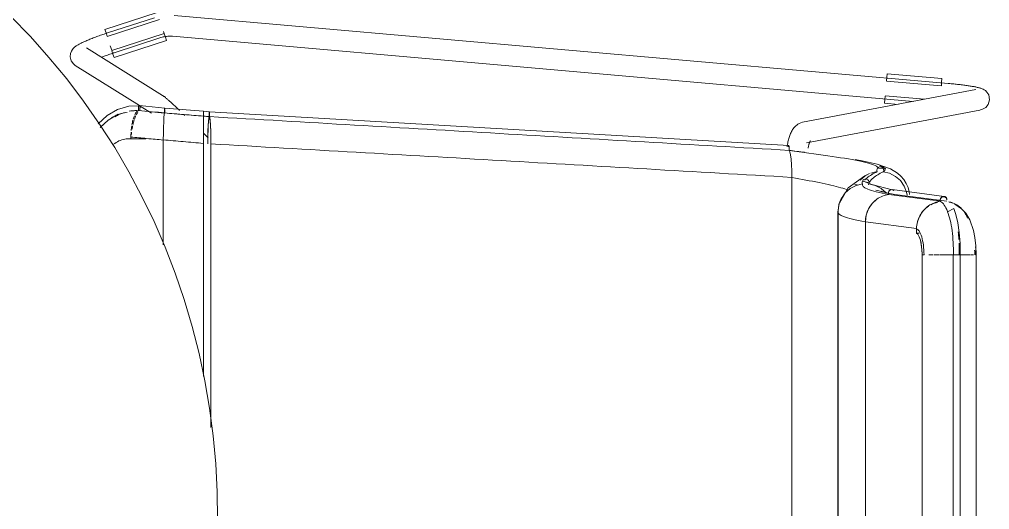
# Model space of a CAD drawing. Header units: millimetres. Extents: x 155927 to 317870, y -36033 to 97293.
# Drawn here: x 160235 to 160791, y 22816 to 23097 of the extents above; entities that cross this region are included whole.
import ezdxf

# ---------------------------------------------------------------- set-up
doc = ezdxf.new("R2010")
doc.units = ezdxf.units.MM
doc.header["$MEASUREMENT"] = 0
doc.layers.add('I-FURN', color=8, linetype='CONTINUOUS', lineweight=9)

msp = doc.modelspace()

# ---------------------------------------------------------------- linework, layer by layer
at = {"layer": 'I-FURN'}
for p, q in [((160284.22, 23091.26), (160314.23, 23100.95)), ((160241.52, 23087.1), (160230.39, 23098.6)), ((160285.53, 23087.21), (160315.54, 23096.9)), ((160312.6, 23097.95), (160285.78, 23089.23)), ((160767.24, 23060.28), (160323.91, 23099.23)), ((160283.11, 23088.34), (160283.85, 23088.59)), ((160283.85, 23088.59), (160284.58, 23088.84)), ((160284.85, 23089.3), (160284.22, 23091.26)), ((160284.58, 23088.84), (160285.32, 23089.08)), ((160285.49, 23087.33), (160284.85, 23089.3)), ((160285.32, 23089.08), (160285.78, 23089.23)), ((160318.14, 23088.83), (160288.14, 23079.14)), ((160317.73, 23090.09), (160318.11, 23088.93)), ((160318.18, 23088.71), (160318.82, 23086.74)), ((160252.18, 23075.17), (160241.52, 23087.1)), ((160269.8, 23082.94), (160270.24, 23083.17)), ((160270.24, 23083.17), (160270.7, 23083.4)), ((160270.7, 23083.4), (160271.17, 23083.63)), ((160271.17, 23083.63), (160271.66, 23083.86)), ((160271.66, 23083.86), (160272.17, 23084.1)), ((160272.17, 23084.1), (160272.7, 23084.34)), ((160272.7, 23084.34), (160273.25, 23084.58)), ((160273.25, 23084.58), (160273.81, 23084.82)), ((160273.81, 23084.82), (160274.39, 23085.06)), ((160274.39, 23085.06), (160274.98, 23085.31)), ((160274.98, 23085.31), (160275.59, 23085.56)), ((160275.59, 23085.56), (160276.22, 23085.81)), ((160276.22, 23085.81), (160276.86, 23086.06)), ((160276.86, 23086.06), (160277.51, 23086.32)), ((160277.51, 23086.32), (160278.18, 23086.57)), ((160278.18, 23086.57), (160278.85, 23086.82)), ((160278.85, 23086.82), (160279.54, 23087.08)), ((160279.54, 23087.08), (160280.24, 23087.33)), ((160280.24, 23087.33), (160280.95, 23087.59)), ((160280.95, 23087.59), (160281.66, 23087.84)), ((160281.66, 23087.84), (160282.39, 23088.09)), ((160282.39, 23088.09), (160283.11, 23088.34)), ((160289.44, 23075.1), (160319.45, 23084.79)), ((160289.49, 23077.82), (160316.31, 23086.53)), ((160316.31, 23086.53), (160316.94, 23086.73)), ((160316.94, 23086.73), (160317.58, 23086.89)), ((160317.58, 23086.89), (160318.23, 23087.03)), ((160318.23, 23087.03), (160318.88, 23087.15)), ((160318.82, 23086.74), (160319.45, 23084.79)), ((160318.88, 23087.15), (160319.54, 23087.24)), ((160319.54, 23087.24), (160320.2, 23087.3)), ((160320.2, 23087.3), (160320.86, 23087.33)), ((160320.86, 23087.33), (160321.52, 23087.34)), ((160321.52, 23087.34), (160322.18, 23087.32)), ((160322.18, 23087.32), (160322.84, 23087.28)), ((160322.84, 23087.28), (160322.86, 23087.28)), ((160322.86, 23087.28), (160747.21, 23050)), ((160264.5, 23077.4), (160265.02, 23078.78)), ((160265.02, 23078.78), (160265.58, 23079.7)), ((160265.58, 23079.7), (160266.1, 23080.32)), ((160266.1, 23080.32), (160266.57, 23080.79)), ((160266.57, 23080.79), (160266.99, 23081.16)), ((160266.99, 23081.16), (160267.4, 23081.47)), ((160267.4, 23081.47), (160267.79, 23081.75)), ((160267.79, 23081.75), (160268.18, 23082)), ((160268.18, 23082), (160268.57, 23082.25)), ((160268.57, 23082.25), (160268.97, 23082.48)), ((160268.97, 23082.48), (160269.38, 23082.71)), ((160269.38, 23082.71), (160269.8, 23082.94)), ((160317.21, 23053.44), (160273.63, 23080.74)), ((160287.3, 23081.72), (160288.1, 23079.24)), ((160287.78, 23077.26), (160288.47, 23077.49)), ((160288.81, 23077.05), (160288.17, 23079.03)), ((160288.47, 23077.49), (160289.16, 23077.71)), ((160289.16, 23077.71), (160289.49, 23077.82)), ((160262.35, 23062.83), (160252.18, 23075.17)), ((160264.32, 23075.43), (160264.5, 23077.4)), ((160264.91, 23073.2), (160264.32, 23075.43)), ((160266.13, 23071.47), (160264.91, 23073.2)), ((160282.51, 23075.38), (160283.14, 23075.61)), ((160283.14, 23075.61), (160283.77, 23075.85)), ((160283.77, 23075.85), (160284.42, 23076.08)), ((160284.42, 23076.08), (160285.07, 23076.32)), ((160285.07, 23076.32), (160285.74, 23076.55)), ((160285.74, 23076.55), (160286.41, 23076.79)), ((160286.41, 23076.79), (160287.09, 23077.02)), ((160287.09, 23077.02), (160287.78, 23077.26)), ((160289.44, 23075.1), (160288.81, 23077.05)), ((160266.13, 23071.47), (160267.26, 23070.57)), ((160267.26, 23070.57), (160304.02, 23047.54)), ((160272.03, 23050.08), (160262.35, 23062.83)), ((160731.85, 23061.63), (160763.26, 23058.87)), ((160731.86, 23061.75), (160732.04, 23063.81)), ((160732.04, 23063.81), (160732.22, 23065.86)), ((160732.22, 23065.86), (160763.63, 23063.1)), ((160763.45, 23061.05), (160763.27, 23058.99)), ((160763.63, 23063.1), (160763.45, 23061.05)), ((160783.09, 23056.8), (160683.79, 23037.99)), ((160767.39, 23060.27), (160767.24, 23060.28)), ((160768.15, 23060.2), (160767.39, 23060.27)), ((160768.9, 23060.13), (160768.15, 23060.2)), ((160769.64, 23060.06), (160768.9, 23060.13)), ((160770.39, 23059.99), (160769.64, 23060.06)), ((160771.13, 23059.91), (160770.39, 23059.99)), ((160771.86, 23059.83), (160771.13, 23059.91)), ((160772.59, 23059.75), (160771.86, 23059.83)), ((160773.3, 23059.67), (160772.59, 23059.75)), ((160774.01, 23059.59), (160773.3, 23059.67)), ((160774.71, 23059.5), (160774.01, 23059.59)), ((160775.4, 23059.42), (160774.71, 23059.5)), ((160776.08, 23059.33), (160775.4, 23059.42)), ((160776.74, 23059.24), (160776.08, 23059.33)), ((160777.39, 23059.15), (160776.74, 23059.24)), ((160778.02, 23059.06), (160777.39, 23059.15)), ((160778.64, 23058.97), (160778.02, 23059.06)), ((160779.24, 23058.88), (160778.64, 23058.97)), ((160779.83, 23058.79), (160779.24, 23058.88)), ((160780.4, 23058.7), (160779.83, 23058.79)), ((160780.95, 23058.6), (160780.4, 23058.7)), ((160781.48, 23058.51), (160780.95, 23058.6)), ((160782, 23058.42), (160781.48, 23058.51)), ((160782.49, 23058.32), (160782, 23058.42)), ((160782.97, 23058.23), (160782.49, 23058.32)), ((160783.43, 23058.13), (160782.97, 23058.23)), ((160783.87, 23058.03), (160783.43, 23058.13)), ((160784.3, 23057.93), (160783.87, 23058.03)), ((160784.71, 23057.83), (160784.3, 23057.93)), ((160785.12, 23057.72), (160784.71, 23057.83)), ((160785.51, 23057.6), (160785.12, 23057.72)), ((160785.91, 23057.48), (160785.51, 23057.6)), ((160786.31, 23057.34), (160785.91, 23057.48)), ((160786.74, 23057.17), (160786.31, 23057.34)), ((160787.22, 23056.95), (160786.74, 23057.17)), ((160787.78, 23056.65), (160787.22, 23056.95)), ((160788.48, 23056.17), (160787.78, 23056.65)), ((160789.39, 23055.32), (160788.48, 23056.17)), ((160790.43, 23053.66), (160789.39, 23055.32)), ((160281.18, 23036.96), (160272.03, 23050.08)), ((160317.21, 23053.44), (160317.54, 23053.22)), ((160317.54, 23053.22), (160317.79, 23053.04)), ((160317.79, 23053.04), (160318.02, 23052.87)), ((160318.02, 23052.87), (160318.24, 23052.69)), ((160318.24, 23052.69), (160318.47, 23052.51)), ((160318.47, 23052.51), (160318.7, 23052.32)), ((160318.7, 23052.32), (160318.94, 23052.12)), ((160318.94, 23052.12), (160319.19, 23051.91)), ((160319.19, 23051.91), (160319.46, 23051.68)), ((160319.46, 23051.68), (160319.74, 23051.43)), ((160319.74, 23051.43), (160320.03, 23051.18)), ((160320.03, 23051.18), (160320.34, 23050.9)), ((160320.34, 23050.9), (160320.66, 23050.62)), ((160320.66, 23050.62), (160321, 23050.32)), ((160321, 23050.32), (160321.35, 23050)), ((160321.35, 23050), (160321.71, 23049.67)), ((160321.71, 23049.67), (160322.09, 23049.33)), ((160730.73, 23048.95), (160730.91, 23050.99)), ((160730.91, 23050.99), (160731.09, 23053.05)), ((160753.58, 23051.2), (160731.1, 23053.18)), ((160790.08, 23048.15), (160790.91, 23050.9)), ((160790.91, 23050.9), (160790.43, 23053.66)), ((160291.45, 23045.33), (160285.44, 23041.94)), ((160297.97, 23047.2), (160291.45, 23045.33)), ((160304.88, 23047.49), (160297.97, 23047.2)), ((160303.99, 23047.61), (160318.48, 23046.19)), ((160304.39, 23047.31), (160310.84, 23043.27)), ((160318.39, 23045.25), (160318.38, 23044.8)), ((160318.38, 23044.79), (160318.39, 23045.25)), ((160318.38, 23044.8), (160318.38, 23044.31)), ((160318.38, 23044.3), (160318.38, 23044.79)), ((160318.38, 23044.31), (160318.38, 23043.81)), ((160318.38, 23043.81), (160318.38, 23044.3)), ((160318.41, 23045.64), (160318.39, 23045.25)), ((160318.39, 23045.25), (160318.41, 23045.63)), ((160318.43, 23045.93), (160318.41, 23045.64)), ((160318.41, 23045.63), (160318.43, 23045.93)), ((160318.45, 23046.12), (160318.43, 23045.93)), ((160318.45, 23046.12), (160318.48, 23046.19)), ((160318.48, 23046.19), (160318.45, 23046.12)), ((160318.48, 23046.19), (160340.68, 23044.36)), ((160318.5, 23046.13), (160318.48, 23046.19)), ((160318.48, 23046.19), (160318.5, 23046.12)), ((160318.53, 23045.94), (160318.5, 23046.13)), ((160318.5, 23046.12), (160318.53, 23045.93)), ((160318.55, 23045.65), (160318.53, 23045.94)), ((160318.53, 23045.93), (160318.55, 23045.64)), ((160318.58, 23044.81), (160318.57, 23045.26)), ((160318.57, 23045.26), (160318.58, 23044.81)), ((160318.58, 23044.32), (160318.58, 23044.81)), ((160318.58, 23044.81), (160318.58, 23044.32)), ((160318.58, 23043.82), (160318.58, 23044.32)), ((160318.58, 23044.32), (160318.58, 23043.82)), ((160322.09, 23049.33), (160322.48, 23048.97)), ((160322.48, 23048.97), (160322.88, 23048.6)), ((160322.88, 23048.6), (160323.3, 23048.22)), ((160323.3, 23048.22), (160323.72, 23047.83)), ((160323.72, 23047.83), (160324.16, 23047.43)), ((160324.16, 23047.43), (160324.6, 23047.01)), ((160324.6, 23047.01), (160325.06, 23046.59)), ((160325.06, 23046.59), (160325.52, 23046.16)), ((160325.52, 23046.16), (160325.99, 23045.72)), ((160325.99, 23045.72), (160326.47, 23045.27)), ((160326.47, 23045.27), (160326.95, 23044.82)), ((160340.68, 23044.11), (160340.67, 23043.82)), ((160340.67, 23043.81), (160340.68, 23044.1)), ((160344.04, 23044.09), (160340.68, 23044.36)), ((160340.68, 23044.29), (160340.68, 23044.36)), ((160340.68, 23044.36), (160340.68, 23044.29)), ((160340.68, 23044.29), (160340.68, 23044.36)), ((160340.68, 23044.36), (160340.68, 23044.3)), ((160340.68, 23044.3), (160340.68, 23044.11)), ((160340.68, 23044.1), (160340.68, 23044.29)), ((160340.68, 23044.29), (160340.68, 23044.1)), ((160340.68, 23044.11), (160340.68, 23044.29)), ((160340.68, 23043.81), (160340.68, 23044.11)), ((160340.68, 23044.1), (160340.68, 23043.81)), ((160344.04, 23044.09), (160344.01, 23044.02)), ((160344.04, 23044.09), (160675.95, 23024.8)), ((160344.07, 23044.02), (160344.04, 23044.09)), ((160686.03, 23026.2), (160785.32, 23045.01)), ((160730.73, 23048.95), (160738.63, 23048.25)), ((160785.74, 23045.1), (160785.32, 23045.01)), ((160786.25, 23045.24), (160785.74, 23045.1)), ((160786.87, 23045.45), (160786.25, 23045.24)), ((160787.67, 23045.83), (160786.87, 23045.45)), ((160788.75, 23046.57), (160787.67, 23045.83)), ((160790.08, 23048.15), (160788.75, 23046.57)), ((160285.44, 23041.94), (160280.29, 23037.2)), ((160286.02, 23039.26), (160281.55, 23034.99)), ((160291.85, 23042.62), (160286.02, 23039.26)), ((160318.01, 23040.71), (160317.86, 23038.23)), ((160317.87, 23038.27), (160318.01, 23040.71)), ((160318.19, 23042.45), (160318.01, 23040.71)), ((160318.02, 23040.73), (160318.19, 23042.45)), ((160318.19, 23042.45), (160318.39, 23043.34)), ((160318.39, 23043.34), (160318.19, 23042.45)), ((160318.38, 23043.81), (160318.39, 23043.34)), ((160318.39, 23043.34), (160318.38, 23043.81)), ((160318.57, 23043.35), (160318.58, 23043.82)), ((160318.58, 23043.82), (160318.57, 23043.35)), ((160329.44, 23042.46), (160329.94, 23041.97)), ((160340.64, 23038.89), (160340.63, 23036.39)), ((160340.63, 23036.39), (160340.64, 23038.88)), ((160340.66, 23040.64), (160340.64, 23038.89)), ((160340.64, 23038.89), (160340.66, 23040.63)), ((160340.66, 23040.63), (160340.67, 23041.52)), ((160340.67, 23041.52), (160340.66, 23040.64)), ((160340.67, 23043.82), (160340.67, 23043.43)), ((160340.67, 23043.43), (160340.67, 23043.81)), ((160340.67, 23042.98), (160340.67, 23043.43)), ((160340.67, 23043.43), (160340.67, 23042.98)), ((160340.67, 23042.49), (160340.67, 23042.98)), ((160340.67, 23042.98), (160340.67, 23042.49)), ((160340.67, 23041.99), (160340.67, 23042.49)), ((160340.67, 23042.49), (160340.67, 23041.99)), ((160340.67, 23041.52), (160340.67, 23041.99)), ((160340.67, 23041.99), (160340.67, 23041.52)), ((160340.68, 23043.81), (160340.69, 23043.42)), ((160340.69, 23043.43), (160340.68, 23043.81)), ((160340.69, 23042.98), (160340.69, 23043.43)), ((160340.69, 23043.42), (160340.69, 23042.97)), ((160340.69, 23042.48), (160340.69, 23042.98)), ((160340.69, 23042.97), (160340.69, 23042.48)), ((160340.69, 23042.48), (160340.69, 23041.98)), ((160340.69, 23041.99), (160340.69, 23042.48)), ((160340.69, 23041.52), (160340.69, 23041.99)), ((160340.69, 23041.98), (160340.69, 23041.51)), ((160340.7, 23040.62), (160340.71, 23038.87)), ((160340.71, 23038.87), (160340.7, 23040.62)), ((160340.71, 23038.87), (160340.73, 23036.37)), ((160340.73, 23036.37), (160340.71, 23038.87)), ((160343.54, 23038.59), (160343.37, 23036.09)), ((160343.73, 23040.34), (160343.54, 23038.59)), ((160343.94, 23041.24), (160343.73, 23040.34)), ((160343.94, 23043.15), (160343.93, 23042.7)), ((160343.93, 23042.7), (160343.93, 23042.21)), ((160343.93, 23042.21), (160343.93, 23041.71)), ((160343.93, 23041.71), (160343.94, 23041.24)), ((160343.96, 23043.53), (160343.94, 23043.15)), ((160343.98, 23043.83), (160343.96, 23043.53)), ((160344.01, 23044.02), (160343.98, 23043.83)), ((160344.09, 23043.83), (160344.07, 23044.02)), ((160344.11, 23043.54), (160344.09, 23043.83)), ((160344.13, 23043.16), (160344.11, 23043.54)), ((160344.14, 23042.71), (160344.13, 23043.16)), ((160344.15, 23042.22), (160344.14, 23042.71)), ((160344.14, 23041.25), (160344.15, 23041.72)), ((160344.35, 23040.36), (160344.14, 23041.25)), ((160344.15, 23041.72), (160344.15, 23042.22)), ((160344.54, 23038.61), (160344.35, 23040.36)), ((160344.7, 23036.11), (160344.54, 23038.61)), ((160289.8, 23023.48), (160281.18, 23036.96)), ((160317.68, 23031.7), (160317.75, 23035.14)), ((160317.75, 23035.13), (160317.68, 23031.7)), ((160317.75, 23035.2), (160317.86, 23038.24)), ((160317.86, 23038.23), (160317.75, 23035.13)), ((160340.63, 23036.39), (160340.62, 23033.25)), ((160340.62, 23033.25), (160340.63, 23036.38)), ((160340.62, 23029.69), (160340.62, 23033.25)), ((160340.62, 23033.25), (160340.62, 23029.69)), ((160340.74, 23029.69), (160340.74, 23033.25)), ((160340.74, 23033.24), (160340.74, 23029.69)), ((160343.25, 23032.98), (160343.17, 23029.43)), ((160343.37, 23036.09), (160343.25, 23032.98)), ((160344.83, 23032.98), (160344.7, 23036.11)), ((160344.91, 23029.42), (160344.83, 23032.98)), ((160677.78, 23033.28), (160677.49, 23032.74)), ((160678.1, 23033.82), (160677.78, 23033.28)), ((160678.46, 23034.35), (160678.1, 23033.82)), ((160678.86, 23034.89), (160678.46, 23034.35)), ((160679.32, 23035.42), (160678.86, 23034.89)), ((160679.84, 23035.94), (160679.32, 23035.42)), ((160680.43, 23036.45), (160679.84, 23035.94)), ((160681.12, 23036.93), (160680.43, 23036.45)), ((160681.91, 23037.37), (160681.12, 23036.93)), ((160682.81, 23037.73), (160681.91, 23037.37)), ((160683.79, 23037.99), (160682.81, 23037.73)), ((160307.61, 23028.55), (160297.85, 23028.55)), ((160299.1, 23028.49), (160299.1, 23029.54)), ((160317.67, 23031.6), (160317.65, 23027.84)), ((160317.65, 23027.96), (160317.67, 23031.6)), ((160317.65, 23027.84), (160317.65, 22967.72)), ((160317.65, 22967.72), (160317.65, 23027.84)), ((160343.29, 23029.12), (160340.62, 23031.69)), ((160340.62, 23029.69), (160340.62, 23025.9)), ((160340.62, 23025.9), (160340.62, 23029.68)), ((160343.17, 23029.43), (160343.14, 23025.74)), ((160344.93, 23025.63), (160344.91, 23029.42)), ((160675.6, 23027.39), (160675.44, 23026.74)), ((160675.76, 23028.03), (160675.6, 23027.39)), ((160675.93, 23028.66), (160675.76, 23028.03)), ((160676.11, 23029.28), (160675.93, 23028.66)), ((160676.31, 23029.89), (160676.11, 23029.28)), ((160676.51, 23030.48), (160676.31, 23029.89)), ((160676.73, 23031.06), (160676.51, 23030.48)), ((160676.97, 23031.63), (160676.73, 23031.06)), ((160677.22, 23032.19), (160676.97, 23031.63)), ((160677.49, 23032.74), (160677.22, 23032.19)), ((160688.24, 23027.39), (160688.2, 23027.32)), ((160688.26, 23027.42), (160688.24, 23027.39)), ((160297.88, 23009.67), (160289.8, 23023.48)), ((160340.62, 22892.26), (160340.62, 23025.9)), ((160340.62, 23025.9), (160340.62, 22892.26)), ((160344.93, 22863.04), (160344.93, 23025.63)), ((160344.93, 23025.63), (160344.93, 22863.04)), ((160675.04, 23024.69), (160674.92, 23023.99)), ((160675.16, 23025.39), (160675.04, 23024.69)), ((160675.3, 23026.07), (160675.16, 23025.39)), ((160675.44, 23026.74), (160675.3, 23026.07)), ((160675.8, 23024.26), (160675.77, 23023.88)), ((160675.77, 23023.88), (160675.8, 23024.26)), ((160675.84, 23024.55), (160675.8, 23024.26)), ((160675.8, 23024.26), (160675.84, 23024.55)), ((160675.95, 23024.8), (160675.89, 23024.73)), ((160675.89, 23024.74), (160675.95, 23024.8)), ((160676.09, 23024.23), (160676.05, 23024.53)), ((160676.05, 23024.53), (160676.09, 23024.24)), ((160676.09, 23024.24), (160676.13, 23023.85)), ((160676.13, 23023.85), (160676.09, 23024.23)), ((160676.15, 23023.39), (160676.13, 23023.85)), ((160676.13, 23023.85), (160676.15, 23023.39)), ((160676.14, 23021.93), (160676.15, 23022.4)), ((160676.15, 23022.4), (160676.14, 23021.93)), ((160676.14, 23021.93), (160676.54, 23021.03)), ((160676.54, 23021.03), (160676.14, 23021.93)), ((160676.16, 23022.9), (160676.15, 23023.39)), ((160676.15, 23023.39), (160676.16, 23022.9)), ((160676.15, 23022.4), (160676.16, 23022.9)), ((160676.16, 23022.9), (160676.15, 23022.4)), ((160687.05, 23023.65), (160686.96, 23023.16)), ((160687.15, 23024.12), (160687.05, 23023.65)), ((160687.26, 23024.57), (160687.15, 23024.12)), ((160687.36, 23024.99), (160687.26, 23024.57)), ((160687.47, 23025.38), (160687.36, 23024.99)), ((160687.58, 23025.75), (160687.47, 23025.38)), ((160687.69, 23026.08), (160687.58, 23025.75)), ((160687.79, 23026.39), (160687.69, 23026.08)), ((160687.89, 23026.66), (160687.79, 23026.39)), ((160687.99, 23026.89), (160687.89, 23026.66)), ((160688.08, 23027.08), (160687.99, 23026.89)), ((160688.15, 23027.23), (160688.08, 23027.08)), ((160688.2, 23027.32), (160688.15, 23027.23)), ((160676.54, 23021.03), (160676.9, 23019.29)), ((160676.9, 23019.28), (160676.54, 23021.03)), ((160676.9, 23019.28), (160677.21, 23016.82)), ((160677.21, 23016.79), (160676.9, 23019.28)), ((160677.45, 23013.68), (160677.21, 23016.79)), ((160677.22, 23016.79), (160677.45, 23013.73)), ((160717.93, 23015.95), (160713.86, 23016.69)), ((160677.45, 23013.69), (160677.6, 23010.21)), ((160677.61, 23010.15), (160677.45, 23013.68)), ((160726.45, 23014.06), (160717.93, 23015.95)), ((160726.37, 23010.71), (160726.46, 23011.2)), ((160726.46, 23011.2), (160726.37, 23010.71)), ((160734.08, 23011.39), (160726.45, 23014.06)), ((160726.46, 23011.2), (160726.67, 23011.65)), ((160726.66, 23011.65), (160726.46, 23011.2)), ((160726.98, 23012.03), (160726.66, 23011.65)), ((160726.67, 23011.65), (160726.98, 23012.03)), ((160727.38, 23012.32), (160726.98, 23012.03)), ((160726.98, 23012.03), (160727.39, 23012.31)), ((160727.84, 23012.5), (160727.38, 23012.32)), ((160727.39, 23012.31), (160727.84, 23012.5)), ((160731.28, 23011.76), (160727.43, 23011.56)), ((160727.84, 23012.5), (160728.33, 23012.56)), ((160728.33, 23012.56), (160727.84, 23012.5)), ((160728.33, 23012.56), (160728.81, 23012.48)), ((160728.82, 23012.49), (160728.33, 23012.56)), ((160728.81, 23012.48), (160729.27, 23012.29)), ((160729.27, 23012.29), (160728.82, 23012.49)), ((160729.27, 23012.29), (160729.66, 23011.99)), ((160729.66, 23011.99), (160729.27, 23012.29)), ((160729.66, 23011.99), (160729.97, 23011.6)), ((160729.97, 23011.6), (160729.66, 23011.99)), ((160729.97, 23011.6), (160730.16, 23011.14)), ((160730.17, 23011.15), (160729.97, 23011.6)), ((160730.16, 23011.14), (160730.24, 23010.65)), ((160730.24, 23010.65), (160730.17, 23011.15)), ((160730.96, 23010.59), (160731.28, 23011.76)), ((160738.19, 23008.89), (160734.08, 23011.39)), ((160305.4, 22995.55), (160297.88, 23009.67)), ((160677.61, 23010.15), (160677.67, 23006.46)), ((160677.67, 23006.38), (160677.61, 23010.15)), ((160677.67, 22622.98), (160677.67, 23006.38)), ((160677.67, 23006.38), (160677.67, 22622.98)), ((160710, 23000.38), (160719.53, 23007.36)), ((160719.61, 23007.31), (160716.77, 23004.91)), ((160716.77, 23004.91), (160719.61, 23007.3)), ((160718.56, 23005.01), (160718.96, 23005.31)), ((160718.96, 23005.31), (160718.56, 23005.02)), ((160718.96, 23005.31), (160719.42, 23005.5)), ((160719.42, 23005.5), (160718.96, 23005.31)), ((160719.91, 23005.57), (160719.42, 23005.5)), ((160719.42, 23005.5), (160719.91, 23005.56)), ((160719.53, 23007.36), (160721.28, 23008.25)), ((160722.2, 23008.68), (160719.61, 23007.31)), ((160719.61, 23007.3), (160721.28, 23008.25)), ((160720.4, 23005.5), (160719.91, 23005.57)), ((160719.91, 23005.56), (160720.4, 23005.5)), ((160720.4, 23005.5), (160720.86, 23005.31)), ((160720.86, 23005.31), (160720.4, 23005.5)), ((160720.86, 23005.31), (160721.26, 23005.01)), ((160721.27, 23005.02), (160720.86, 23005.31)), ((160726.55, 23009.73), (160722.93, 23008.95)), ((160722.94, 23008.94), (160726.55, 23009.73)), ((160726.4, 23010.21), (160726.37, 23010.71)), ((160726.37, 23010.71), (160726.4, 23010.21)), ((160726.55, 23009.73), (160726.4, 23010.21)), ((160726.4, 23010.21), (160726.55, 23009.73)), ((160730.2, 23010.15), (160730.03, 23009.68)), ((160730.03, 23009.68), (160730.2, 23010.15)), ((160733.66, 23008.78), (160730.03, 23009.68)), ((160736.98, 23007.04), (160733.66, 23008.78)), ((160739.81, 23004.56), (160736.98, 23007.04)), ((160740.15, 23007.15), (160738.19, 23008.89)), ((160741.84, 23005.17), (160740.15, 23007.15)), ((160743.21, 23002.98), (160741.84, 23005.17)), ((160704.88, 22991.72), (160710, 23000.38)), ((160711.05, 23000.08), (160708.17, 22997.57)), ((160708.18, 22997.57), (160711.05, 23000.07)), ((160711.05, 23000.07), (160714.44, 23001.83)), ((160714.44, 23001.83), (160711.05, 23000.08)), ((160718.16, 23002.73), (160714.44, 23001.83)), ((160717.96, 23003.69), (160718.04, 23004.18)), ((160718.04, 23004.18), (160717.96, 23003.69)), ((160718, 23003.19), (160717.96, 23003.69)), ((160717.96, 23003.69), (160718, 23003.2)), ((160718, 23003.2), (160718.16, 23002.73)), ((160718.16, 23002.72), (160718, 23003.19)), ((160718.24, 23004.64), (160718.04, 23004.18)), ((160718.04, 23004.18), (160718.24, 23004.63)), ((160721.95, 23003.4), (160718.06, 23004.24)), ((160723.51, 23002.37), (160718.19, 23004.54)), ((160718.56, 23005.02), (160718.24, 23004.64)), ((160718.24, 23004.63), (160718.56, 23005.01)), ((160721.26, 23005.01), (160721.58, 23004.63)), ((160721.58, 23004.64), (160721.27, 23005.02)), ((160721.78, 23004.18), (160721.58, 23004.64)), ((160721.58, 23004.63), (160721.78, 23004.18)), ((160721.82, 23003.19), (160721.66, 23002.72)), ((160721.66, 23002.72), (160722.25, 23002.65)), ((160721.67, 23002.73), (160721.83, 23003.2)), ((160725.38, 23001.83), (160721.67, 23002.73)), ((160721.78, 23004.18), (160721.86, 23003.69)), ((160721.87, 23003.69), (160721.78, 23004.18)), ((160721.86, 23003.69), (160721.82, 23003.19)), ((160721.83, 23003.2), (160721.87, 23003.69)), ((160735.13, 22999.4), (160723.51, 23002.37)), ((160728.77, 23000.08), (160725.38, 23001.83)), ((160731.65, 22997.57), (160728.77, 23000.08)), ((160741.98, 23001.48), (160739.81, 23004.56)), ((160743.39, 22997.96), (160741.98, 23001.48)), ((160744.24, 23000.61), (160743.21, 23002.98)), ((160744.9, 22998.1), (160744.24, 23000.61)), ((160312.35, 22981.14), (160305.4, 22995.55)), ((160706, 22994.43), (160704.64, 22990.86)), ((160704.65, 22990.86), (160706.01, 22994.43)), ((160704.81, 22991.57), (160706.18, 22994.75)), ((160708.17, 22997.57), (160706, 22994.43)), ((160706.01, 22994.43), (160708.18, 22997.57)), ((160728.74, 22998.57), (160731.18, 22997.82)), ((160731.18, 22997.82), (160737.47, 22996.44)), ((160733.03, 22998.04), (160732.95, 22997.55)), ((160732.95, 22997.55), (160732.99, 22997.05)), ((160733.22, 22998.5), (160733.03, 22998.04)), ((160762.84, 22992.74), (160733.14, 22996.58)), ((160733.52, 22998.88), (160733.22, 22998.5)), ((160733.91, 22999.17), (160733.52, 22998.88)), ((160734.35, 22999.36), (160733.91, 22999.17)), ((160734.82, 22999.43), (160734.35, 22999.36)), ((160735.28, 22999.36), (160734.82, 22999.43)), ((160764.82, 22995.56), (160735.05, 22999.41)), ((160735.73, 22999.17), (160735.28, 22999.36)), ((160736.11, 22998.88), (160735.73, 22999.17)), ((160766.38, 22992.72), (160736.69, 22996.56)), ((160743.38, 22997.96), (160743.75, 22996.21)), ((160743.75, 22996.22), (160743.39, 22997.96)), ((160745.05, 22996.68), (160744.9, 22998.1)), ((160704.02, 22986.53), (160704.81, 22991.57)), ((160704.17, 22987.07), (160704.65, 22990.86)), ((160704.64, 22990.86), (160704.17, 22987.07)), ((160723.64, 22991.47), (160721.56, 22988.35)), ((160726.38, 22993.95), (160723.64, 22991.47)), ((160762.85, 22993.18), (160760.41, 22993.49)), ((160770.41, 22988.54), (160766.87, 22986.78)), ((160771.57, 22985.08), (160770.41, 22988.54)), ((160771.01, 22991.08), (160770.82, 22991.18)), ((160774.91, 22988.4), (160771.01, 22991.08)), ((160704.01, 22986.54), (160704.01, 22681.74)), ((160704.17, 22642.29), (160704.17, 22987.07)), ((160704.17, 22987.07), (160704.17, 22642.29)), ((160720.24, 22984.81), (160719.76, 22981.04)), ((160721.56, 22988.35), (160720.24, 22984.81)), ((160772.67, 22980.39), (160771.57, 22985.08)), ((160777.21, 22985.92), (160774.91, 22988.4)), ((160779.6, 22982.04), (160777.21, 22985.92)), ((160318.71, 22966.46), (160312.35, 22981.14)), ((160719.76, 22981.04), (160749.04, 22977.18)), ((160719.76, 22648.33), (160719.76, 22981.04)), ((160719.76, 22981.04), (160719.76, 22648.33)), ((160773.51, 22974.77), (160772.67, 22980.39)), ((160781.72, 22975.99), (160779.6, 22982.04)), ((160749.04, 22977.18), (160748.97, 22974.46)), ((160750.64, 22974.46), (160748.97, 22974.46)), ((160748.97, 22974.46), (160749.84, 22973.82)), ((160749.84, 22973.82), (160750.62, 22972.47)), ((160750.62, 22972.47), (160751.29, 22970.49)), ((160774, 22968.65), (160773.51, 22974.77)), ((160782.51, 22971.96), (160781.72, 22975.99)), ((160783.02, 22967.14), (160782.51, 22971.96)), ((160324.49, 22951.54), (160318.71, 22966.46)), ((160751.29, 22970.49), (160751.8, 22968)), ((160751.8, 22968), (160752.12, 22965.14)), ((160774.1, 22962.11), (160774, 22968.65)), ((160783.13, 22962.11), (160783.02, 22967.14)), ((160752.12, 22965.14), (160752.23, 22962.11)), ((160752.23, 22962.11), (160752.23, 22667.25)), ((160752.29, 22667.26), (160752.29, 22962.11)), ((160756.14, 22962.11), (160758.61, 22962.11)), ((160759.13, 22962.11), (160759.79, 22962.11)), ((160762.24, 22962.11), (160759.77, 22962.11)), ((160762.6, 22962.11), (160766.16, 22962.11)), ((160770.16, 22962.11), (160766.35, 22962.11)), ((160766.35, 22962.11), (160770.16, 22962.11)), ((160770.13, 22962.11), (160770.13, 22667.26)), ((160770.24, 22962.11), (160774.09, 22962.11)), ((160770.47, 22962.11), (160770.24, 22962.11)), ((160770.8, 22962.11), (160770.47, 22962.11)), ((160771.22, 22962.11), (160770.8, 22962.11)), ((160771.69, 22962.11), (160771.22, 22962.11)), ((160772.19, 22962.11), (160771.69, 22962.11)), ((160772.68, 22962.11), (160772.19, 22962.11)), ((160773.13, 22962.11), (160772.68, 22962.11)), ((160773.52, 22962.11), (160773.13, 22962.11)), ((160773.83, 22962.11), (160773.52, 22962.11)), ((160774.03, 22962.11), (160773.83, 22962.11)), ((160776.88, 22962.11), (160773.85, 22962.11)), ((160773.85, 22962.11), (160776.87, 22962.11)), ((160774.1, 22962.11), (160774.03, 22962.11)), ((160774.09, 22667.26), (160774.09, 22962.11)), ((160777.03, 22962.11), (160779.61, 22962.11)), ((160779.89, 22962.11), (160781.64, 22962.11)), ((160782.83, 22962.11), (160783.12, 22962.11)), ((160783.13, 22962.11), (160782.96, 22962.11)), ((160783.13, 22667.26), (160783.13, 22962.11)), ((160329.66, 22936.4), (160324.49, 22951.54)), ((160334.22, 22921.07), (160329.66, 22936.4)), ((160338.17, 22905.56), (160334.22, 22921.07)), ((160341.49, 22889.91), (160338.17, 22905.56)), ((160344.18, 22874.14), (160341.49, 22889.91)), ((160346.25, 22858.28), (160344.18, 22874.14)), ((160347.67, 22842.34), (160346.25, 22858.28)), ((160348.46, 22826.36), (160347.67, 22842.34)), ((160348.6, 22810.36), (160348.46, 22826.36))]:
    msp.add_line(p, q, dxfattribs=at)
for centre, major_axis, ratio, start_param, end_param in [((160734.83, 22980.91), (0, -15.78), 0.955139, 3.495799, 3.737346), ((160734.83, 22980.91), (0, -15.78), 0.955139, 3.254129, 3.495629), ((160734.82, 22997.47), (0, -1.96), 0.955139, 2.379629, 4.923331), ((160734.83, 22980.91), (0, -15.78), 0.955139, 3.737469, 4.704147), ((160767.38, 22962.11), (15.75, 0), 0.000004, 2.669107, 2.851347), ((160778.86, 22962.11), (0, 12.4), 0.287441, 4.712389, 4.932602)]:
    msp.add_ellipse(centre, major_axis=major_axis, ratio=ratio, start_param=start_param, end_param=end_param, dxfattribs=at)
for points in [[(160298.15, 23044.43), (160299.38, 23044.62), (160300.64, 23044.66), (160301.9, 23044.67)], [(160302.6, 23044.73), (160301.7, 23044.72), (160300.8, 23044.66), (160299.91, 23044.56)], [(160303.43, 23044.77), (160305.87, 23044.54), (160310.83, 23044.06), (160315.86, 23043.58), (160318.39, 23043.34)], [(160304.74, 23047.43), (160304.69, 23047.39), (160304.6, 23047.26), (160304.46, 23046.97), (160304.35, 23046.58), (160304.25, 23046.13), (160304.19, 23045.63), (160304.15, 23045.14), (160304.16, 23044.82), (160304.16, 23044.67)], [(160343.94, 23041.24), (160343.92, 23041.84), (160343.93, 23043.35), (160344, 23044.09), (160344.04, 23044.09)], [(160299.7, 23036.74), (160299.84, 23037.58), (160300.01, 23038.39), (160300.19, 23039.13)], [(160301.01, 23039.32), (160300.76, 23038.52), (160300.53, 23037.64), (160300.31, 23036.72)], [(160300.38, 23039.79), (160300.58, 23040.52), (160300.82, 23041.16), (160301.07, 23041.76)], [(160302, 23041.94), (160301.71, 23041.31), (160301.43, 23040.57), (160301.17, 23039.75)], [(160303.08, 23043.76), (160302.75, 23043.36), (160302.43, 23042.83), (160302.12, 23042.19)], [(160311.49, 23044.06), (160313.77, 23043.83), (160316.08, 23043.6), (160318.39, 23043.37)], [(160340.67, 23041.52), (160336.95, 23041.83), (160329.52, 23042.43), (160322.09, 23043.03), (160318.39, 23043.34)], [(160340.67, 23041.52), (160341.25, 23041.48), (160342.4, 23041.39), (160343.56, 23041.3), (160344.14, 23041.25)], [(160340.69, 23041.51), (160341.23, 23041.47), (160342.31, 23041.38), (160343.4, 23041.29), (160343.94, 23041.24)], [(160676.14, 23021.93), (160620.9, 23025.15), (160510.31, 23031.59), (160399.54, 23038.03), (160344.14, 23041.25)], [(160281.57, 23034.94), (160281.96, 23035.4), (160282.35, 23035.86), (160282.75, 23036.32)], [(160299.26, 23033.25), (160299.34, 23034.16), (160299.44, 23035.04), (160299.56, 23035.89)], [(160300.16, 23036.06), (160300.02, 23035.42), (160299.88, 23034.75), (160299.76, 23034.07)], [(160297.58, 23028.54), (160298.08, 23028.55), (160298.59, 23028.54), (160299.1, 23028.49)], [(160299.1, 23029.54), (160299.1, 23030.49), (160299.14, 23031.41), (160299.19, 23032.32)], [(160299.1, 23029.54), (160302.12, 23029.28), (160308.27, 23028.74), (160314.51, 23028.15), (160317.65, 23027.84)], [(160299.51, 23032.38), (160299.45, 23031.91), (160299.39, 23031.43), (160299.35, 23030.95)], [(160317.65, 23027.96), (160321.47, 23027.62), (160325.29, 23027.27), (160329.12, 23026.93)], [(160329.12, 23026.93), (160332.95, 23026.58), (160336.78, 23026.24), (160340.62, 23025.9)], [(160344.93, 23025.63), (160400.46, 23022.44), (160455.96, 23019.24), (160511.42, 23016.05)], [(160676.15, 23021.92), (160679.06, 23021.55), (160682, 23021.18), (160684.91, 23020.81)], [(160511.42, 23016.05), (160566.89, 23012.85), (160622.31, 23009.66), (160677.67, 23006.46)], [(160713.69, 23002.33), (160714.16, 23002.28), (160714.63, 23002.22), (160715.09, 23002.17)], [(160718.16, 23002.72), (160717.61, 23001.7), (160719.58, 22999.65), (160727.64, 22997.61), (160733.14, 22996.58)], [(160721.66, 23002.72), (160721.55, 23002.51), (160721.5, 23002.3), (160721.52, 23002.08)], [(160725.82, 22999.19), (160727.71, 22998.53), (160730.52, 22997.87), (160733.56, 22997.21)], [(160762.84, 22992.74), (160761.6, 22992.59), (160759.23, 22992.01), (160755.89, 22990.25), (160753.05, 22987.72), (160750.86, 22984.57), (160749.44, 22980.97), (160749.08, 22978.47), (160749.04, 22977.18)], [(160757.33, 22990.76), (160758.59, 22991.45), (160759.95, 22991.86), (160761.34, 22992.19)], [(160762.83, 22992.54), (160763.56, 22992.19), (160764.97, 22990.88), (160766.23, 22988.41), (160766.8, 22986.95)], [(160767.72, 22992.27), (160768.4, 22992.12), (160769.08, 22991.91), (160769.73, 22991.66)], [(160704.17, 22987.07), (160704.07, 22986.89), (160704.02, 22986.72), (160704.02, 22986.54)], [(160749.05, 22976.93), (160749.61, 22976.8), (160750.71, 22975.86), (160752.11, 22972.53), (160753.07, 22967.74), (160753.33, 22964), (160753.36, 22962.11)], [(160772.88, 22975.26), (160773.06, 22973.85), (160773.23, 22972.4), (160773.34, 22970.92)], [(160752.28, 22962.95), (160752.23, 22965.72), (160751.87, 22968.27), (160751.34, 22970.49)], [(160773.46, 22968.71), (160773.57, 22966.53), (160773.6, 22964.33), (160773.56, 22962.11)], [(160782.85, 22966.71), (160782.98, 22965.24), (160783.05, 22963.69), (160783.04, 22962.11)]]:
    msp.add_open_spline(points, degree=3, dxfattribs=at)
for points, knots in [([(160301.28, 23042.25), (160301.6, 23042.94), (160302.29, 23044.07), (160303.04, 23044.63), (160303.43, 23044.77)], [0.6690305, 0.6690305, 0.6690305, 0.6690305, 0.8333333, 1, 1, 1, 1]), ([(160303.43, 23044.77), (160303.41, 23044.92), (160303.38, 23045.2), (160303.36, 23045.63), (160303.37, 23046), (160303.4, 23046.29), (160303.43, 23046.56), (160303.48, 23046.81), (160303.54, 23047.04), (160303.61, 23047.23), (160303.71, 23047.43), (160303.79, 23047.53), (160303.84, 23047.56)], [0, 0, 0, 0, 0.0555556, 0.1111111, 0.1666667, 0.1944444, 0.2222222, 0.2777778, 0.3055556, 0.3333333, 0.3888889, 0.4444444, 0.4444444, 0.4444444, 0.4444444]), ([(160344.04, 23044.09), (160344.06, 23044.09), (160344.09, 23043.95), (160344.12, 23043.56), (160344.13, 23043.18), (160344.15, 23042.72), (160344.15, 23042.22), (160344.15, 23041.72), (160344.14, 23041.4), (160344.14, 23041.25)], [-0.498493, -0.498493, -0.498493, -0.498493, -0.375, -0.3125, -0.25, -0.1875, -0.125, -0.0625, 0, 0, 0, 0]), ([(160287.97, 23040.57), (160288.86, 23041.14), (160291.68, 23042.8), (160294.79, 23043.41), (160296.93, 23043.7)], [0.591443, 0.591443, 0.591443, 0.591443, 0.6666667, 0.8236682, 0.8236682, 0.8236682, 0.8236682]), ([(160295.83, 23043.7), (160294.48, 23043.3), (160292.52, 23042.57), (160290.69, 23041.57), (160290.12, 23041.22)], [0.2297626, 0.2297626, 0.2297626, 0.2297626, 0.3333333, 0.3824546, 0.3824546, 0.3824546, 0.3824546]), ([(160340.69, 23041.52), (160337, 23041.82), (160331.66, 23042.26), (160326.33, 23042.71), (160324.68, 23042.84)], [0, 0, 0, 0, 0.5, 0.7233886, 0.7233886, 0.7233886, 0.7233886]), ([(160343.14, 23025.74), (160343.15, 23028.26), (160343.2, 23032.03), (160343.37, 23036.21), (160343.59, 23039.56), (160343.8, 23040.95), (160343.94, 23041.24)], [-0.996036, -0.996036, -0.996036, -0.996036, -0.6666667, -0.5, -0.3333333, 0, 0, 0, 0]), ([(160344.14, 23041.25), (160344.28, 23040.97), (160344.49, 23039.59), (160344.71, 23036.23), (160344.84, 23033.06), (160344.91, 23029.46), (160344.93, 23026.91), (160344.93, 23025.63)], [-1, -1, -1, -1, -0.666667, -0.5, -0.333333, -0.166667, 0, 0, 0, 0]), ([(160289.21, 23025.38), (160290.11, 23026.15), (160293.11, 23028.08), (160296.71, 23028.71), (160299.1, 23028.49)], [0.5, 0.5, 0.5, 0.5, 0.6666667, 1, 1, 1, 1]), ([(160676.14, 23021.93), (160683.69, 23020.91), (160698.9, 23018.88), (160717.34, 23015.83), (160725.64, 23013.39), (160727.23, 23011.97), (160727.43, 23011.56)], [0, 0, 0, 0, 0.25, 0.5, 0.75, 0.8499411, 0.8499411, 0.8499411, 0.8499411]), ([(160727.83, 23013.45), (160728.45, 23013.22), (160731.36, 23011.96), (160731.59, 23010.71), (160730.03, 23009.68)], [0.6929173, 0.6929173, 0.6929173, 0.6929173, 0.75, 1, 1, 1, 1]), ([(160677.67, 23006.38), (160683.05, 23005.41), (160693.83, 23003.46), (160704.55, 23001.03), (160708.79, 22999.57), (160709.94, 22999.08)], [0, 0, 0, 0, 0.25, 0.5, 0.625, 0.625, 0.625, 0.625]), ([(160726.55, 23009.73), (160724.14, 23008.57), (160721.48, 23006.94), (160719.81, 23005.31), (160719.42, 23004.85)], [0, 0, 0, 0, 0.5, 0.6963068, 0.6963068, 0.6963068, 0.6963068]), ([(160730.03, 23009.68), (160727.63, 23008.52), (160724.39, 23006.54), (160722.61, 23004.56), (160722.13, 23003.74)], [0, 0, 0, 0, 0.5, 0.8544564, 0.8544564, 0.8544564, 0.8544564]), ([(160766.43, 22993.59), (160766.43, 22993.74), (160766.41, 22993.96), (160766.34, 22994.25), (160766.25, 22994.52), (160766.06, 22994.84), (160765.78, 22995.16), (160765.42, 22995.39), (160765.07, 22995.52), (160764.76, 22995.57), (160764.48, 22995.58), (160764.22, 22995.54), (160763.97, 22995.47), (160763.72, 22995.36), (160763.41, 22995.16), (160763.08, 22994.84), (160762.84, 22994.44), (160762.73, 22994.09), (160762.68, 22993.83), (160762.66, 22993.67), (160762.66, 22993.59)], [0.1111111, 0.1111111, 0.1111111, 0.1111111, 0.1666667, 0.1944444, 0.2222222, 0.2777778, 0.3333333, 0.3888889, 0.4444444, 0.4791667, 0.5138889, 0.5486111, 0.5833333, 0.6180556, 0.6527778, 0.7222222, 0.7916667, 0.8263889, 0.8611111, 0.8888889, 0.8888889, 0.8888889, 0.8888889]), ([(160762.75, 22993.99), (160762.79, 22994.11), (160762.89, 22994.34), (160763.17, 22994.75), (160763.71, 22995.21), (160764.59, 22995.46), (160765.37, 22995.23), (160765.88, 22994.84), (160766.17, 22994.45), (160766.36, 22994), (160766.4, 22993.67), (160766.41, 22993.5)], [-0.8125, -0.8125, -0.8125, -0.8125, -0.765625, -0.71875, -0.625, -0.5, -0.375, -0.3125, -0.25, -0.1875, -0.125, -0.125, -0.125, -0.125]), ([(160749.6, 22980.71), (160749.92, 22981.95), (160751.35, 22985.47), (160753.81, 22988.77), (160755.96, 22989.91)], [-0.8333333, -0.8333333, -0.8333333, -0.8333333, -0.6666667, -0.3333333, -0.3333333, -0.3333333, -0.3333333]), ([(160775.64, 22987.61), (160774.85, 22988.56), (160773.04, 22990.23), (160770.22, 22991.83), (160768.31, 22992.29), (160767.57, 22992.45)], [0.5, 0.5, 0.5, 0.5, 0.6666667, 0.8333333, 0.9365189, 0.9365189, 0.9365189, 0.9365189]), ([(160704.02, 22986.53), (160704.01, 22985.71), (160706.4, 22983.88), (160714.04, 22982.04), (160719.76, 22981.04)], [0.0892847, 0.0892847, 0.0892847, 0.0892847, 0.5, 1, 1, 1, 1]), ([(160766.87, 22986.78), (160767.41, 22985.36), (160768.41, 22982.03), (160769.5, 22975.96), (160770.13, 22969.11), (160770.21, 22964.45), (160770.16, 22962.11)], [0.3397465, 0.3397465, 0.3397465, 0.3397465, 0.5, 0.6666667, 0.8333333, 0.9999948, 0.9999948, 0.9999948, 0.9999948]), ([(160778.29, 22982.98), (160778.1, 22983.49), (160777.54, 22984.84), (160776.8, 22986.09), (160776.27, 22986.82)], [0.260519, 0.260519, 0.260519, 0.260519, 0.3333333, 0.4544474, 0.4544474, 0.4544474, 0.4544474])]:
    msp.add_open_spline(points, degree=3, knots=knots, dxfattribs=at)

doc.saveas('drawing.dxf')
